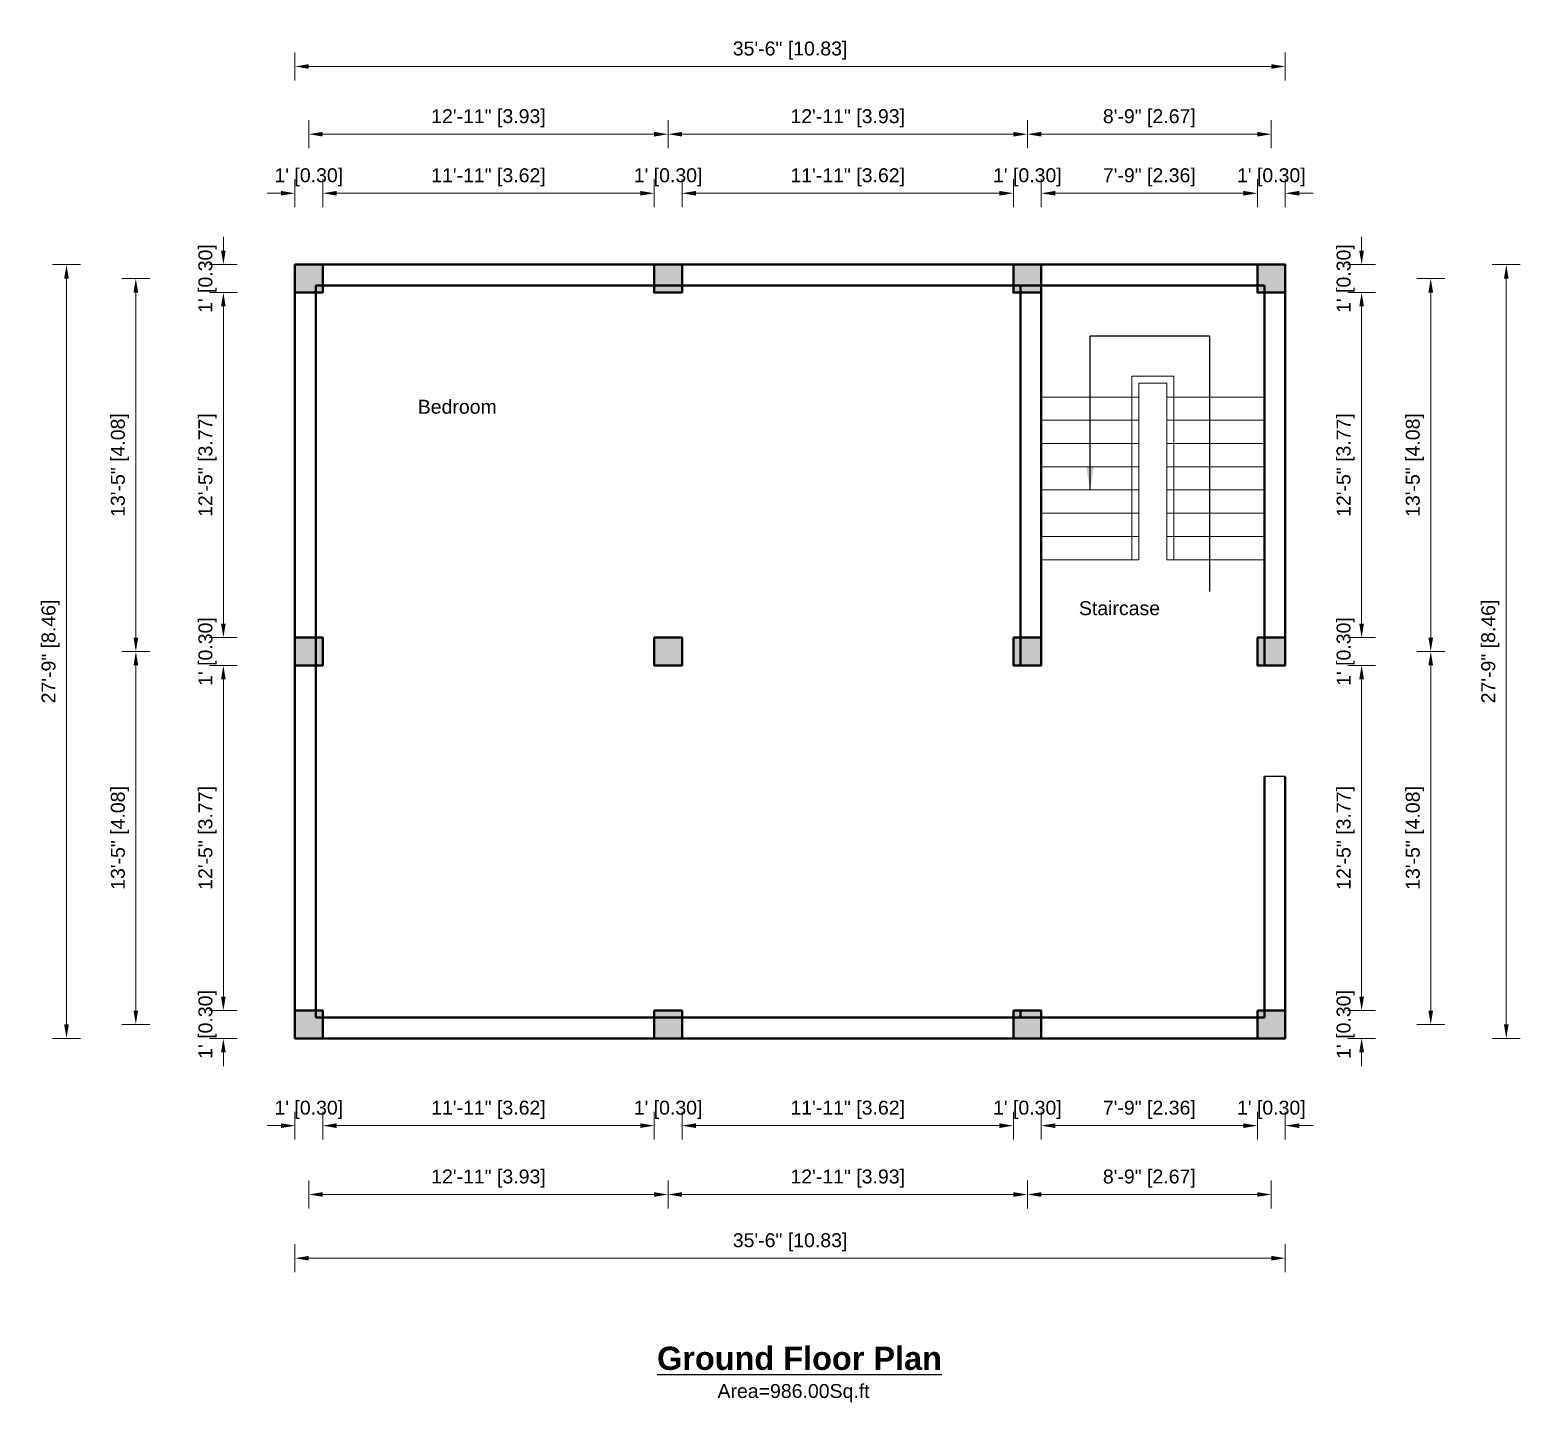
# Model space of a CAD drawing. Header units: feet. Extents: x 28652 to 66086, y -6769 to -640.
# Drawn here: x 39750 to 40391, y -1666 to -1075 of the extents above; entities that cross this region are included whole.
import ezdxf

# ---------------------------------------------------------------- set-up
doc = ezdxf.new("R2010")
doc.units = ezdxf.units.FT
doc.header["$LTSCALE"] = 50
doc.header["$MEASUREMENT"] = 0
doc.header["$PDMODE"] = 34
for name, color, linetype, lineweight in [('COLUMN', 145, 'Continuous', 40), ('DIMENSION', 142, 'Continuous', 13), ('stair', 140, 'Continuous', 18), ('wall', 6, 'Continuous', 40)]:
    doc.layers.add(name, color=color, linetype=linetype, lineweight=lineweight)
doc.layers.add('Hatch', color=30, linetype='Continuous')
doc.layers.add('Text', color=7, linetype='Continuous')
doc.styles.add('1@100', font='arial.ttf', dxfattribs={"height": 6})
doc.styles.add('1@1000', font='arial.ttf', dxfattribs={"height": 60})
doc.styles.add('dimension', font='arial.ttf')
doc.styles.get("Standard").update_dxf_attribs({"font": 'arial.ttf'})
doc.dimstyles.new('1@100', dxfattribs={"dimscale": 0.1, "dimtxt": 60, "dimasz": 60, "dimexe": 60, "dimexo": 0, "dimgap": 30, "dimtad": 1, "dimdec": 0, "dimzin": 0, "dimdsep": 46, "dimlunit": 4, "dimtxsty": 'dimension', "dimcen": 0, "dimclrd": 256, "dimclre": 256, "dimclrt": 256, "dimadec": 0, "dimazin": 0, "dimtfac": 1, "dimtdec": 0, "dimtix": 1, "dimtofl": 0, "dimtmove": 0, "dimatfit": 3, "dimfxl": 60, "dimfxlon": 1, "dimtfillclr": 256, "dimtolj": 1, "dimtzin": 0, "dimlwd": -1, "dimlwe": -1, "dimarcsym": 0})
doc.dimstyles.get("Standard").update_dxf_attribs({"dimtxt": 6, "dimasz": 0.18, "dimexe": 0.18, "dimexo": 0.0625, "dimgap": 0.09, "dimtad": 0, "dimtih": 1, "dimtoh": 1, "dimdec": 0, "dimzin": 0, "dimdsep": 46, "dimlunit": 4, "dimtxsty": 'Standard', "dimcen": 0.09, "dimadec": 0, "dimazin": 0, "dimtfac": 1, "dimtdec": 0, "dimtofl": 0, "dimtmove": 0, "dimatfit": 3, "dimfxl": 1, "dimtolj": 1, "dimtzin": 0, "dimarcsym": 0})

# ---------------------------------------------------------------- blocks, each defined once
blk = doc.blocks.new('column')
at = {"layer": 'Hatch'}
h = blk.add_hatch(color=256, dxfattribs=at)
h.dxf.hatch_style = 1
h.paths.add_polyline_path([(5267.64, 489.18), (5279.64, 489.18), (5279.64, 501.18), (5267.64, 501.18)])
at = {"layer": 'COLUMN'}
blk.add_lwpolyline([(5267.64, 501.18), (5279.64, 501.18), (5279.64, 489.18), (5267.64, 489.18)], close=True, dxfattribs=at)
blk = doc.blocks.new('*D130')
at = {"layer": 'Defpoints', "color": 0, "transparency": 16777216}
for p in [(39832.94, -1496.94), (39863.72, -1496.94), (39863.72, -1508.94)]:
    blk.add_point(p, dxfattribs=at)
at = {"layer": 'DIMENSION', "transparency": 16777216}
for p, q in [((39832.94, -1490.94), (39832.94, -1484.94)), ((39838.94, -1496.94), (39826.94, -1496.94)), ((39838.94, -1508.94), (39826.94, -1508.94)), ((39832.94, -1514.94), (39832.94, -1520.94))]:
    blk.add_line(p, q, dxfattribs=at)
for points in [[(39831.94, -1490.94), (39833.94, -1490.94), (39832.94, -1496.94)], [(39831.94, -1514.94), (39833.94, -1514.94), (39832.94, -1508.94)]]:
    blk.add_solid(points, dxfattribs=at)
at = {"layer": 'DIMENSION', "transparency": 16777216, "insert": (39826.1, -1502.94), "char_height": 6, "attachment_point": 5, "rotation": 90, "style": 'dimension'}
blk.add_mtext("\\A1;1' [0.30]", dxfattribs=at)
blk = doc.blocks.new('*D131')
at = {"layer": 'Defpoints', "color": 0, "transparency": 16777216}
for p in [(39832.94, -1348.41), (39863.72, -1348.41), (39863.72, -1496.94)]:
    blk.add_point(p, dxfattribs=at)
at = {"layer": 'DIMENSION', "transparency": 16777216}
for p, q in [((39838.94, -1348.41), (39826.94, -1348.41)), ((39832.94, -1490.94), (39832.94, -1354.41)), ((39838.94, -1496.94), (39826.94, -1496.94))]:
    blk.add_line(p, q, dxfattribs=at)
for points in [[(39831.94, -1354.41), (39833.94, -1354.41), (39832.94, -1348.41)], [(39831.94, -1490.94), (39833.94, -1490.94), (39832.94, -1496.94)]]:
    blk.add_solid(points, dxfattribs=at)
at = {"layer": 'DIMENSION', "transparency": 16777216, "insert": (39826.1, -1422.67), "char_height": 6, "attachment_point": 5, "rotation": 90, "style": 'dimension'}
blk.add_mtext('\\A1;12\'-5" [3.77]', dxfattribs=at)
blk = doc.blocks.new('*D132')
at = {"layer": 'Defpoints', "color": 0, "transparency": 16777216}
for p in [(39832.94, -1336.41), (39863.72, -1336.41), (39863.72, -1348.41)]:
    blk.add_point(p, dxfattribs=at)
at = {"layer": 'DIMENSION', "transparency": 16777216}
for p, q in [((39832.94, -1330.41), (39832.94, -1324.41)), ((39838.94, -1336.41), (39826.94, -1336.41)), ((39838.94, -1348.41), (39826.94, -1348.41)), ((39832.94, -1354.41), (39832.94, -1360.41))]:
    blk.add_line(p, q, dxfattribs=at)
for points in [[(39831.94, -1330.41), (39833.94, -1330.41), (39832.94, -1336.41)], [(39831.94, -1354.41), (39833.94, -1354.41), (39832.94, -1348.41)]]:
    blk.add_solid(points, dxfattribs=at)
at = {"layer": 'DIMENSION', "transparency": 16777216, "insert": (39826.1, -1342.41), "char_height": 6, "attachment_point": 5, "rotation": 90, "style": 'dimension'}
blk.add_mtext("\\A1;1' [0.30]", dxfattribs=at)
blk = doc.blocks.new('*D133')
at = {"layer": 'Defpoints', "color": 0, "transparency": 16777216}
for p in [(39832.94, -1187.88), (39863.72, -1187.88), (39863.72, -1336.41)]:
    blk.add_point(p, dxfattribs=at)
at = {"layer": 'DIMENSION', "transparency": 16777216}
for p, q in [((39838.94, -1187.88), (39826.94, -1187.88)), ((39832.94, -1330.41), (39832.94, -1193.88)), ((39838.94, -1336.41), (39826.94, -1336.41))]:
    blk.add_line(p, q, dxfattribs=at)
for points in [[(39831.94, -1193.88), (39833.94, -1193.88), (39832.94, -1187.88)], [(39831.94, -1330.41), (39833.94, -1330.41), (39832.94, -1336.41)]]:
    blk.add_solid(points, dxfattribs=at)
at = {"layer": 'DIMENSION', "transparency": 16777216, "insert": (39826.1, -1262.14), "char_height": 6, "attachment_point": 5, "rotation": 90, "style": 'dimension'}
blk.add_mtext('\\A1;12\'-5" [3.77]', dxfattribs=at)
blk = doc.blocks.new('*D134')
at = {"layer": 'Defpoints', "color": 0, "transparency": 16777216}
for p in [(39832.94, -1175.88), (39863.72, -1175.88), (39863.72, -1187.88)]:
    blk.add_point(p, dxfattribs=at)
at = {"layer": 'DIMENSION', "transparency": 16777216}
for p, q in [((39832.94, -1169.88), (39832.94, -1163.88)), ((39838.94, -1175.88), (39826.94, -1175.88)), ((39838.94, -1187.88), (39826.94, -1187.88)), ((39832.94, -1193.88), (39832.94, -1199.88))]:
    blk.add_line(p, q, dxfattribs=at)
for points in [[(39831.94, -1169.88), (39833.94, -1169.88), (39832.94, -1175.88)], [(39831.94, -1193.88), (39833.94, -1193.88), (39832.94, -1187.88)]]:
    blk.add_solid(points, dxfattribs=at)
at = {"layer": 'DIMENSION', "transparency": 16777216, "insert": (39826.1, -1181.88), "char_height": 6, "attachment_point": 5, "rotation": 90, "style": 'dimension'}
blk.add_mtext("\\A1;1' [0.30]", dxfattribs=at)
blk = doc.blocks.new('*D135')
at = {"layer": 'Defpoints', "color": 0, "transparency": 16777216}
for p in [(39875.72, -1145.16), (39863.72, -1175.88), (39875.72, -1175.88)]:
    blk.add_point(p, dxfattribs=at)
at = {"layer": 'DIMENSION', "transparency": 16777216}
for p, q in [((39863.72, -1151.16), (39863.72, -1139.16)), ((39875.72, -1151.16), (39875.72, -1139.16)), ((39857.72, -1145.16), (39851.72, -1145.16)), ((39881.72, -1145.16), (39887.72, -1145.16))]:
    blk.add_line(p, q, dxfattribs=at)
for points in [[(39857.72, -1144.16), (39857.72, -1146.16), (39863.72, -1145.16)], [(39881.72, -1144.16), (39881.72, -1146.16), (39875.72, -1145.16)]]:
    blk.add_solid(points, dxfattribs=at)
at = {"layer": 'DIMENSION', "transparency": 16777216, "insert": (39869.72, -1138.31), "char_height": 6, "attachment_point": 5, "style": 'dimension'}
blk.add_mtext("\\A1;1' [0.30]", dxfattribs=at)
blk = doc.blocks.new('*D136')
at = {"layer": 'Defpoints', "color": 0, "transparency": 16777216}
for p in [(40018.34, -1145.16), (39875.72, -1175.88), (40018.34, -1175.88)]:
    blk.add_point(p, dxfattribs=at)
at = {"layer": 'DIMENSION', "transparency": 16777216}
for p, q in [((39875.72, -1151.16), (39875.72, -1139.16)), ((40018.34, -1151.16), (40018.34, -1139.16)), ((39881.72, -1145.16), (40012.34, -1145.16))]:
    blk.add_line(p, q, dxfattribs=at)
for points in [[(39881.72, -1144.16), (39881.72, -1146.16), (39875.72, -1145.16)], [(40012.34, -1144.16), (40012.34, -1146.16), (40018.34, -1145.16)]]:
    blk.add_solid(points, dxfattribs=at)
at = {"layer": 'DIMENSION', "transparency": 16777216, "insert": (39947.03, -1138.31), "char_height": 6, "attachment_point": 5, "style": 'dimension'}
blk.add_mtext('\\A1;11\'-11" [3.62]', dxfattribs=at)
blk = doc.blocks.new('*D137')
at = {"layer": 'Defpoints', "color": 0, "transparency": 16777216}
for p in [(40030.34, -1145.16), (40018.34, -1175.88), (40030.34, -1181.88)]:
    blk.add_point(p, dxfattribs=at)
at = {"layer": 'DIMENSION', "transparency": 16777216}
for p, q in [((40018.34, -1151.16), (40018.34, -1139.16)), ((40030.34, -1151.16), (40030.34, -1139.16)), ((40012.34, -1145.16), (40006.34, -1145.16)), ((40036.34, -1145.16), (40042.34, -1145.16))]:
    blk.add_line(p, q, dxfattribs=at)
for points in [[(40012.34, -1144.16), (40012.34, -1146.16), (40018.34, -1145.16)], [(40036.34, -1144.16), (40036.34, -1146.16), (40030.34, -1145.16)]]:
    blk.add_solid(points, dxfattribs=at)
at = {"layer": 'DIMENSION', "transparency": 16777216, "insert": (40024.34, -1138.31), "char_height": 6, "attachment_point": 5, "style": 'dimension'}
blk.add_mtext("\\A1;1' [0.30]", dxfattribs=at)
blk = doc.blocks.new('*D138')
at = {"layer": 'Defpoints', "color": 0, "transparency": 16777216}
for p in [(40172.96, -1145.16), (40030.34, -1181.88), (40172.96, -1184.88)]:
    blk.add_point(p, dxfattribs=at)
at = {"layer": 'DIMENSION', "transparency": 16777216}
for p, q in [((40030.34, -1151.16), (40030.34, -1139.16)), ((40172.96, -1151.16), (40172.96, -1139.16)), ((40036.34, -1145.16), (40166.96, -1145.16))]:
    blk.add_line(p, q, dxfattribs=at)
for points in [[(40036.34, -1144.16), (40036.34, -1146.16), (40030.34, -1145.16)], [(40166.96, -1144.16), (40166.96, -1146.16), (40172.96, -1145.16)]]:
    blk.add_solid(points, dxfattribs=at)
at = {"layer": 'DIMENSION', "transparency": 16777216, "insert": (40101.65, -1138.31), "char_height": 6, "attachment_point": 5, "style": 'dimension'}
blk.add_mtext('\\A1;11\'-11" [3.62]', dxfattribs=at)
blk = doc.blocks.new('*D139')
at = {"layer": 'Defpoints', "color": 0, "transparency": 16777216}
for p in [(40184.96, -1145.16), (40172.96, -1184.88), (40184.96, -1184.88)]:
    blk.add_point(p, dxfattribs=at)
at = {"layer": 'DIMENSION', "transparency": 16777216}
for p, q in [((40172.96, -1151.16), (40172.96, -1139.16)), ((40184.96, -1151.16), (40184.96, -1139.16)), ((40166.96, -1145.16), (40160.96, -1145.16)), ((40190.96, -1145.16), (40196.96, -1145.16))]:
    blk.add_line(p, q, dxfattribs=at)
for points in [[(40166.96, -1144.16), (40166.96, -1146.16), (40172.96, -1145.16)], [(40190.96, -1144.16), (40190.96, -1146.16), (40184.96, -1145.16)]]:
    blk.add_solid(points, dxfattribs=at)
at = {"layer": 'DIMENSION', "transparency": 16777216, "insert": (40178.96, -1138.31), "char_height": 6, "attachment_point": 5, "style": 'dimension'}
blk.add_mtext("\\A1;1' [0.30]", dxfattribs=at)
blk = doc.blocks.new('*D140')
at = {"layer": 'Defpoints', "color": 0, "transparency": 16777216}
for p in [(40277.96, -1145.16), (40184.96, -1184.88), (40277.96, -1184.88)]:
    blk.add_point(p, dxfattribs=at)
at = {"layer": 'DIMENSION', "transparency": 16777216}
for p, q in [((40184.96, -1151.16), (40184.96, -1139.16)), ((40277.96, -1151.16), (40277.96, -1139.16)), ((40190.96, -1145.16), (40271.96, -1145.16))]:
    blk.add_line(p, q, dxfattribs=at)
for points in [[(40190.96, -1144.16), (40190.96, -1146.16), (40184.96, -1145.16)], [(40271.96, -1144.16), (40271.96, -1146.16), (40277.96, -1145.16)]]:
    blk.add_solid(points, dxfattribs=at)
at = {"layer": 'DIMENSION', "transparency": 16777216, "insert": (40231.46, -1138.31), "char_height": 6, "attachment_point": 5, "style": 'dimension'}
blk.add_mtext('\\A1;7\'-9" [2.36]', dxfattribs=at)
blk = doc.blocks.new('*D141')
at = {"layer": 'Defpoints', "color": 0, "transparency": 16777216}
for p in [(40289.96, -1145.16), (40277.96, -1184.88), (40289.96, -1184.88)]:
    blk.add_point(p, dxfattribs=at)
at = {"layer": 'DIMENSION', "transparency": 16777216}
for p, q in [((40277.96, -1151.16), (40277.96, -1139.16)), ((40289.96, -1151.16), (40289.96, -1139.16)), ((40271.96, -1145.16), (40265.96, -1145.16)), ((40295.96, -1145.16), (40301.96, -1145.16))]:
    blk.add_line(p, q, dxfattribs=at)
for points in [[(40271.96, -1144.16), (40271.96, -1146.16), (40277.96, -1145.16)], [(40295.96, -1144.16), (40295.96, -1146.16), (40289.96, -1145.16)]]:
    blk.add_solid(points, dxfattribs=at)
at = {"layer": 'DIMENSION', "transparency": 16777216, "insert": (40283.96, -1138.31), "char_height": 6, "attachment_point": 5, "style": 'dimension'}
blk.add_mtext("\\A1;1' [0.30]", dxfattribs=at)
blk = doc.blocks.new('*D142')
at = {"layer": 'Defpoints', "color": 0, "transparency": 16777216}
for p in [(40024.34, -1119.74), (39869.72, -1175.88), (40024.34, -1175.88)]:
    blk.add_point(p, dxfattribs=at)
at = {"layer": 'DIMENSION', "transparency": 16777216}
for p, q in [((39869.72, -1125.74), (39869.72, -1113.74)), ((40024.34, -1125.74), (40024.34, -1113.74)), ((39875.72, -1119.74), (40018.34, -1119.74))]:
    blk.add_line(p, q, dxfattribs=at)
for points in [[(39875.72, -1118.74), (39875.72, -1120.74), (39869.72, -1119.74)], [(40018.34, -1118.74), (40018.34, -1120.74), (40024.34, -1119.74)]]:
    blk.add_solid(points, dxfattribs=at)
at = {"layer": 'DIMENSION', "transparency": 16777216, "insert": (39947.03, -1112.89), "char_height": 6, "attachment_point": 5, "style": 'dimension'}
blk.add_mtext('\\A1;12\'-11" [3.93]', dxfattribs=at)
blk = doc.blocks.new('*D143')
at = {"layer": 'Defpoints', "color": 0, "transparency": 16777216}
for p in [(40178.96, -1119.74), (40024.34, -1175.88), (40178.96, -1175.88)]:
    blk.add_point(p, dxfattribs=at)
at = {"layer": 'DIMENSION', "transparency": 16777216}
for p, q in [((40024.34, -1125.74), (40024.34, -1113.74)), ((40178.96, -1125.74), (40178.96, -1113.74)), ((40030.34, -1119.74), (40172.96, -1119.74))]:
    blk.add_line(p, q, dxfattribs=at)
for points in [[(40030.34, -1118.74), (40030.34, -1120.74), (40024.34, -1119.74)], [(40172.96, -1118.74), (40172.96, -1120.74), (40178.96, -1119.74)]]:
    blk.add_solid(points, dxfattribs=at)
at = {"layer": 'DIMENSION', "transparency": 16777216, "insert": (40101.65, -1112.89), "char_height": 6, "attachment_point": 5, "style": 'dimension'}
blk.add_mtext('\\A1;12\'-11" [3.93]', dxfattribs=at)
blk = doc.blocks.new('*D144')
at = {"layer": 'Defpoints', "color": 0, "transparency": 16777216}
for p in [(40283.96, -1119.74), (40178.96, -1175.88), (40283.96, -1175.88)]:
    blk.add_point(p, dxfattribs=at)
at = {"layer": 'DIMENSION', "transparency": 16777216}
for p, q in [((40178.96, -1125.74), (40178.96, -1113.74)), ((40283.96, -1125.74), (40283.96, -1113.74)), ((40184.96, -1119.74), (40277.96, -1119.74))]:
    blk.add_line(p, q, dxfattribs=at)
for points in [[(40184.96, -1118.74), (40184.96, -1120.74), (40178.96, -1119.74)], [(40277.96, -1118.74), (40277.96, -1120.74), (40283.96, -1119.74)]]:
    blk.add_solid(points, dxfattribs=at)
at = {"layer": 'DIMENSION', "transparency": 16777216, "insert": (40231.46, -1112.89), "char_height": 6, "attachment_point": 5, "style": 'dimension'}
blk.add_mtext('\\A1;8\'-9" [2.67]', dxfattribs=at)
blk = doc.blocks.new('*D145')
at = {"layer": 'Defpoints', "color": 0, "transparency": 16777216}
for p in [(40289.96, -1090.59), (39863.72, -1175.88), (40289.96, -1175.88)]:
    blk.add_point(p, dxfattribs=at)
at = {"layer": 'DIMENSION', "transparency": 16777216}
for p, q in [((39863.72, -1096.59), (39863.72, -1084.59)), ((40289.96, -1096.59), (40289.96, -1084.59)), ((39869.72, -1090.59), (40283.96, -1090.59))]:
    blk.add_line(p, q, dxfattribs=at)
for points in [[(39869.72, -1089.59), (39869.72, -1091.59), (39863.72, -1090.59)], [(40283.96, -1089.59), (40283.96, -1091.59), (40289.96, -1090.59)]]:
    blk.add_solid(points, dxfattribs=at)
at = {"layer": 'DIMENSION', "transparency": 16777216, "insert": (40076.84, -1083.75), "char_height": 6, "attachment_point": 5, "style": 'dimension'}
blk.add_mtext('\\A1;35\'-6" [10.83]', dxfattribs=at)
blk = doc.blocks.new('*D146')
at = {"layer": 'Defpoints', "color": 0, "transparency": 16777216}
for p in [(39795.27, -1342.41), (39863.72, -1342.41), (39863.72, -1502.94)]:
    blk.add_point(p, dxfattribs=at)
at = {"layer": 'DIMENSION', "transparency": 16777216}
for p, q in [((39801.27, -1342.41), (39789.27, -1342.41)), ((39795.27, -1496.94), (39795.27, -1348.41)), ((39801.27, -1502.94), (39789.27, -1502.94))]:
    blk.add_line(p, q, dxfattribs=at)
for points in [[(39794.27, -1348.41), (39796.27, -1348.41), (39795.27, -1342.41)], [(39794.27, -1496.94), (39796.27, -1496.94), (39795.27, -1502.94)]]:
    blk.add_solid(points, dxfattribs=at)
at = {"layer": 'DIMENSION', "transparency": 16777216, "insert": (39788.43, -1422.67), "char_height": 6, "attachment_point": 5, "rotation": 90, "style": 'dimension'}
blk.add_mtext('\\A1;13\'-5" [4.08]', dxfattribs=at)
blk = doc.blocks.new('*D147')
at = {"layer": 'Defpoints', "color": 0, "transparency": 16777216}
for p in [(39795.27, -1181.88), (39863.72, -1181.88), (39863.72, -1342.41)]:
    blk.add_point(p, dxfattribs=at)
at = {"layer": 'DIMENSION', "transparency": 16777216}
for p, q in [((39801.27, -1181.88), (39789.27, -1181.88)), ((39795.27, -1336.41), (39795.27, -1187.88)), ((39801.27, -1342.41), (39789.27, -1342.41))]:
    blk.add_line(p, q, dxfattribs=at)
for points in [[(39794.27, -1187.88), (39796.27, -1187.88), (39795.27, -1181.88)], [(39794.27, -1336.41), (39796.27, -1336.41), (39795.27, -1342.41)]]:
    blk.add_solid(points, dxfattribs=at)
at = {"layer": 'DIMENSION', "transparency": 16777216, "insert": (39788.43, -1262.14), "char_height": 6, "attachment_point": 5, "rotation": 90, "style": 'dimension'}
blk.add_mtext('\\A1;13\'-5" [4.08]', dxfattribs=at)
blk = doc.blocks.new('*D148')
at = {"layer": 'Defpoints', "color": 0, "transparency": 16777216}
for p in [(39869.72, -1175.88), (39765.43, -1508.94), (39869.72, -1508.94)]:
    blk.add_point(p, dxfattribs=at)
at = {"layer": 'DIMENSION', "transparency": 16777216}
for p, q in [((39771.43, -1175.88), (39759.43, -1175.88)), ((39765.43, -1181.88), (39765.43, -1502.94)), ((39771.43, -1508.94), (39759.43, -1508.94))]:
    blk.add_line(p, q, dxfattribs=at)
for points in [[(39764.43, -1181.88), (39766.43, -1181.88), (39765.43, -1175.88)], [(39764.43, -1502.94), (39766.43, -1502.94), (39765.43, -1508.94)]]:
    blk.add_solid(points, dxfattribs=at)
at = {"layer": 'DIMENSION', "transparency": 16777216, "insert": (39758.58, -1342.41), "char_height": 6, "attachment_point": 5, "rotation": 90, "style": 'dimension'}
blk.add_mtext('\\A1;27\'-9" [8.46]', dxfattribs=at)
blk = doc.blocks.new('*D149')
at = {"layer": 'Defpoints', "color": 0, "transparency": 16777216}
for p in [(40289.96, -1175.88), (40289.96, -1187.88), (40322.82, -1187.88)]:
    blk.add_point(p, dxfattribs=at)
at = {"layer": 'DIMENSION', "transparency": 16777216}
for p, q in [((40322.82, -1169.88), (40322.82, -1163.88)), ((40316.82, -1175.88), (40328.82, -1175.88)), ((40316.82, -1187.88), (40328.82, -1187.88)), ((40322.82, -1193.88), (40322.82, -1199.88))]:
    blk.add_line(p, q, dxfattribs=at)
for points in [[(40321.82, -1169.88), (40323.82, -1169.88), (40322.82, -1175.88)], [(40321.82, -1193.88), (40323.82, -1193.88), (40322.82, -1187.88)]]:
    blk.add_solid(points, dxfattribs=at)
at = {"layer": 'DIMENSION', "transparency": 16777216, "insert": (40315.97, -1181.88), "char_height": 6, "attachment_point": 5, "rotation": 90, "style": 'dimension'}
blk.add_mtext("\\A1;1' [0.30]", dxfattribs=at)
blk = doc.blocks.new('*D150')
at = {"layer": 'Defpoints', "color": 0, "transparency": 16777216}
for p in [(40289.96, -1187.88), (40289.96, -1336.41), (40322.82, -1336.41)]:
    blk.add_point(p, dxfattribs=at)
at = {"layer": 'DIMENSION', "transparency": 16777216}
for p, q in [((40316.82, -1187.88), (40328.82, -1187.88)), ((40322.82, -1193.88), (40322.82, -1330.41)), ((40316.82, -1336.41), (40328.82, -1336.41))]:
    blk.add_line(p, q, dxfattribs=at)
for points in [[(40321.82, -1193.88), (40323.82, -1193.88), (40322.82, -1187.88)], [(40321.82, -1330.41), (40323.82, -1330.41), (40322.82, -1336.41)]]:
    blk.add_solid(points, dxfattribs=at)
at = {"layer": 'DIMENSION', "transparency": 16777216, "insert": (40315.97, -1262.14), "char_height": 6, "attachment_point": 5, "rotation": 90, "style": 'dimension'}
blk.add_mtext('\\A1;12\'-5" [3.77]', dxfattribs=at)
blk = doc.blocks.new('*D151')
at = {"layer": 'Defpoints', "color": 0, "transparency": 16777216}
for p in [(40289.96, -1336.41), (40289.96, -1348.41), (40322.82, -1348.41)]:
    blk.add_point(p, dxfattribs=at)
at = {"layer": 'DIMENSION', "transparency": 16777216}
for p, q in [((40322.82, -1330.41), (40322.82, -1324.41)), ((40316.82, -1336.41), (40328.82, -1336.41)), ((40316.82, -1348.41), (40328.82, -1348.41)), ((40322.82, -1354.41), (40322.82, -1360.41))]:
    blk.add_line(p, q, dxfattribs=at)
for points in [[(40321.82, -1330.41), (40323.82, -1330.41), (40322.82, -1336.41)], [(40321.82, -1354.41), (40323.82, -1354.41), (40322.82, -1348.41)]]:
    blk.add_solid(points, dxfattribs=at)
at = {"layer": 'DIMENSION', "transparency": 16777216, "insert": (40315.97, -1342.41), "char_height": 6, "attachment_point": 5, "rotation": 90, "style": 'dimension'}
blk.add_mtext("\\A1;1' [0.30]", dxfattribs=at)
blk = doc.blocks.new('*D152')
at = {"layer": 'Defpoints', "color": 0, "transparency": 16777216}
for p in [(40289.96, -1348.41), (40289.96, -1496.94), (40322.82, -1496.94)]:
    blk.add_point(p, dxfattribs=at)
at = {"layer": 'DIMENSION', "transparency": 16777216}
for p, q in [((40316.82, -1348.41), (40328.82, -1348.41)), ((40322.82, -1354.41), (40322.82, -1490.94)), ((40316.82, -1496.94), (40328.82, -1496.94))]:
    blk.add_line(p, q, dxfattribs=at)
for points in [[(40321.82, -1354.41), (40323.82, -1354.41), (40322.82, -1348.41)], [(40321.82, -1490.94), (40323.82, -1490.94), (40322.82, -1496.94)]]:
    blk.add_solid(points, dxfattribs=at)
at = {"layer": 'DIMENSION', "transparency": 16777216, "insert": (40315.97, -1422.67), "char_height": 6, "attachment_point": 5, "rotation": 90, "style": 'dimension'}
blk.add_mtext('\\A1;12\'-5" [3.77]', dxfattribs=at)
blk = doc.blocks.new('*D153')
at = {"layer": 'Defpoints', "color": 0, "transparency": 16777216}
for p in [(40289.96, -1496.94), (40289.96, -1508.94), (40322.82, -1508.94)]:
    blk.add_point(p, dxfattribs=at)
at = {"layer": 'DIMENSION', "transparency": 16777216}
for p, q in [((40322.82, -1490.94), (40322.82, -1484.94)), ((40316.82, -1496.94), (40328.82, -1496.94)), ((40316.82, -1508.94), (40328.82, -1508.94)), ((40322.82, -1514.94), (40322.82, -1520.94))]:
    blk.add_line(p, q, dxfattribs=at)
for points in [[(40321.82, -1490.94), (40323.82, -1490.94), (40322.82, -1496.94)], [(40321.82, -1514.94), (40323.82, -1514.94), (40322.82, -1508.94)]]:
    blk.add_solid(points, dxfattribs=at)
at = {"layer": 'DIMENSION', "transparency": 16777216, "insert": (40315.97, -1502.94), "char_height": 6, "attachment_point": 5, "rotation": 90, "style": 'dimension'}
blk.add_mtext("\\A1;1' [0.30]", dxfattribs=at)
blk = doc.blocks.new('*D154')
at = {"layer": 'Defpoints', "color": 0, "transparency": 16777216}
for p in [(40289.96, -1342.41), (40352.58, -1342.41), (40289.96, -1502.94)]:
    blk.add_point(p, dxfattribs=at)
at = {"layer": 'DIMENSION', "transparency": 16777216}
for p, q in [((40346.58, -1342.41), (40358.58, -1342.41)), ((40352.58, -1496.94), (40352.58, -1348.41)), ((40346.58, -1502.94), (40358.58, -1502.94))]:
    blk.add_line(p, q, dxfattribs=at)
for points in [[(40351.58, -1348.41), (40353.58, -1348.41), (40352.58, -1342.41)], [(40351.58, -1496.94), (40353.58, -1496.94), (40352.58, -1502.94)]]:
    blk.add_solid(points, dxfattribs=at)
at = {"layer": 'DIMENSION', "transparency": 16777216, "insert": (40345.73, -1422.67), "char_height": 6, "attachment_point": 5, "rotation": 90, "style": 'dimension'}
blk.add_mtext('\\A1;13\'-5" [4.08]', dxfattribs=at)
blk = doc.blocks.new('*D155')
at = {"layer": 'Defpoints', "color": 0, "transparency": 16777216}
for p in [(40289.96, -1181.88), (40352.58, -1181.88), (40289.96, -1342.41)]:
    blk.add_point(p, dxfattribs=at)
at = {"layer": 'DIMENSION', "transparency": 16777216}
for p, q in [((40346.58, -1181.88), (40358.58, -1181.88)), ((40352.58, -1336.41), (40352.58, -1187.88)), ((40346.58, -1342.41), (40358.58, -1342.41))]:
    blk.add_line(p, q, dxfattribs=at)
for points in [[(40351.58, -1187.88), (40353.58, -1187.88), (40352.58, -1181.88)], [(40351.58, -1336.41), (40353.58, -1336.41), (40352.58, -1342.41)]]:
    blk.add_solid(points, dxfattribs=at)
at = {"layer": 'DIMENSION', "transparency": 16777216, "insert": (40345.73, -1262.14), "char_height": 6, "attachment_point": 5, "rotation": 90, "style": 'dimension'}
blk.add_mtext('\\A1;13\'-5" [4.08]', dxfattribs=at)
blk = doc.blocks.new('*D50')
at = {"layer": 'Defpoints', "color": 0, "transparency": 16777216}
for p in [(40289.96, -1175.88), (40289.96, -1508.94), (40385.07, -1508.94)]:
    blk.add_point(p, dxfattribs=at)
at = {"layer": 'DIMENSION', "transparency": 16777216}
for p, q in [((40379.07, -1175.88), (40391.07, -1175.88)), ((40385.07, -1181.88), (40385.07, -1502.94)), ((40379.07, -1508.94), (40391.07, -1508.94))]:
    blk.add_line(p, q, dxfattribs=at)
for points in [[(40384.07, -1181.88), (40386.07, -1181.88), (40385.07, -1175.88)], [(40384.07, -1502.94), (40386.07, -1502.94), (40385.07, -1508.94)]]:
    blk.add_solid(points, dxfattribs=at)
at = {"layer": 'DIMENSION', "transparency": 16777216, "insert": (40378.22, -1342.41), "char_height": 6, "attachment_point": 5, "rotation": 90, "style": 'dimension'}
blk.add_mtext('\\A1;27\'-9" [8.46]', dxfattribs=at)
blk = doc.blocks.new('*D156')
at = {"layer": 'Defpoints', "color": 0, "transparency": 16777216}
for p in [(40277.96, -1508.94), (40289.96, -1508.94), (40277.96, -1546.51)]:
    blk.add_point(p, dxfattribs=at)
at = {"layer": 'DIMENSION', "transparency": 16777216}
for p, q in [((40277.96, -1540.51), (40277.96, -1552.51)), ((40289.96, -1540.51), (40289.96, -1552.51)), ((40271.96, -1546.51), (40265.96, -1546.51)), ((40295.96, -1546.51), (40301.96, -1546.51))]:
    blk.add_line(p, q, dxfattribs=at)
for points in [[(40271.96, -1545.51), (40271.96, -1547.51), (40277.96, -1546.51)], [(40295.96, -1545.51), (40295.96, -1547.51), (40289.96, -1546.51)]]:
    blk.add_solid(points, dxfattribs=at)
at = {"layer": 'DIMENSION', "transparency": 16777216, "insert": (40283.96, -1539.67), "char_height": 6, "attachment_point": 5, "style": 'dimension'}
blk.add_mtext("\\A1;1' [0.30]", dxfattribs=at)
blk = doc.blocks.new('*D157')
at = {"layer": 'Defpoints', "color": 0, "transparency": 16777216}
for p in [(40184.96, -1508.94), (40277.96, -1508.94), (40184.96, -1546.51)]:
    blk.add_point(p, dxfattribs=at)
at = {"layer": 'DIMENSION', "transparency": 16777216}
for p, q in [((40184.96, -1540.51), (40184.96, -1552.51)), ((40277.96, -1540.51), (40277.96, -1552.51)), ((40271.96, -1546.51), (40190.96, -1546.51))]:
    blk.add_line(p, q, dxfattribs=at)
for points in [[(40190.96, -1545.51), (40190.96, -1547.51), (40184.96, -1546.51)], [(40271.96, -1545.51), (40271.96, -1547.51), (40277.96, -1546.51)]]:
    blk.add_solid(points, dxfattribs=at)
at = {"layer": 'DIMENSION', "transparency": 16777216, "insert": (40231.46, -1539.67), "char_height": 6, "attachment_point": 5, "style": 'dimension'}
blk.add_mtext('\\A1;7\'-9" [2.36]', dxfattribs=at)
blk = doc.blocks.new('*D158')
at = {"layer": 'Defpoints', "color": 0, "transparency": 16777216}
for p in [(40172.96, -1508.94), (40184.96, -1508.94), (40172.96, -1546.51)]:
    blk.add_point(p, dxfattribs=at)
at = {"layer": 'DIMENSION', "transparency": 16777216}
for p, q in [((40172.96, -1540.51), (40172.96, -1552.51)), ((40184.96, -1540.51), (40184.96, -1552.51)), ((40166.96, -1546.51), (40160.96, -1546.51)), ((40190.96, -1546.51), (40196.96, -1546.51))]:
    blk.add_line(p, q, dxfattribs=at)
for points in [[(40166.96, -1545.51), (40166.96, -1547.51), (40172.96, -1546.51)], [(40190.96, -1545.51), (40190.96, -1547.51), (40184.96, -1546.51)]]:
    blk.add_solid(points, dxfattribs=at)
at = {"layer": 'DIMENSION', "transparency": 16777216, "insert": (40178.96, -1539.67), "char_height": 6, "attachment_point": 5, "style": 'dimension'}
blk.add_mtext("\\A1;1' [0.30]", dxfattribs=at)
blk = doc.blocks.new('*D159')
at = {"layer": 'Defpoints', "color": 0, "transparency": 16777216}
for p in [(40030.34, -1508.94), (40172.96, -1508.94), (40030.34, -1546.51)]:
    blk.add_point(p, dxfattribs=at)
at = {"layer": 'DIMENSION', "transparency": 16777216}
for p, q in [((40030.34, -1540.51), (40030.34, -1552.51)), ((40172.96, -1540.51), (40172.96, -1552.51)), ((40166.96, -1546.51), (40036.34, -1546.51))]:
    blk.add_line(p, q, dxfattribs=at)
for points in [[(40036.34, -1545.51), (40036.34, -1547.51), (40030.34, -1546.51)], [(40166.96, -1545.51), (40166.96, -1547.51), (40172.96, -1546.51)]]:
    blk.add_solid(points, dxfattribs=at)
at = {"layer": 'DIMENSION', "transparency": 16777216, "insert": (40101.65, -1539.67), "char_height": 6, "attachment_point": 5, "style": 'dimension'}
blk.add_mtext('\\A1;11\'-11" [3.62]', dxfattribs=at)
blk = doc.blocks.new('*D160')
at = {"layer": 'Defpoints', "color": 0, "transparency": 16777216}
for p in [(40018.34, -1508.94), (40030.34, -1508.94), (40018.34, -1546.51)]:
    blk.add_point(p, dxfattribs=at)
at = {"layer": 'DIMENSION', "transparency": 16777216}
for p, q in [((40018.34, -1540.51), (40018.34, -1552.51)), ((40030.34, -1540.51), (40030.34, -1552.51)), ((40012.34, -1546.51), (40006.34, -1546.51)), ((40036.34, -1546.51), (40042.34, -1546.51))]:
    blk.add_line(p, q, dxfattribs=at)
for points in [[(40012.34, -1545.51), (40012.34, -1547.51), (40018.34, -1546.51)], [(40036.34, -1545.51), (40036.34, -1547.51), (40030.34, -1546.51)]]:
    blk.add_solid(points, dxfattribs=at)
at = {"layer": 'DIMENSION', "transparency": 16777216, "insert": (40024.34, -1539.67), "char_height": 6, "attachment_point": 5, "style": 'dimension'}
blk.add_mtext("\\A1;1' [0.30]", dxfattribs=at)
blk = doc.blocks.new('*D161')
at = {"layer": 'Defpoints', "color": 0, "transparency": 16777216}
for p in [(39875.72, -1508.94), (40018.34, -1508.94), (39875.72, -1546.51)]:
    blk.add_point(p, dxfattribs=at)
at = {"layer": 'DIMENSION', "transparency": 16777216}
for p, q in [((39875.72, -1540.51), (39875.72, -1552.51)), ((40018.34, -1540.51), (40018.34, -1552.51)), ((40012.34, -1546.51), (39881.72, -1546.51))]:
    blk.add_line(p, q, dxfattribs=at)
for points in [[(39881.72, -1545.51), (39881.72, -1547.51), (39875.72, -1546.51)], [(40012.34, -1545.51), (40012.34, -1547.51), (40018.34, -1546.51)]]:
    blk.add_solid(points, dxfattribs=at)
at = {"layer": 'DIMENSION', "transparency": 16777216, "insert": (39947.03, -1539.67), "char_height": 6, "attachment_point": 5, "style": 'dimension'}
blk.add_mtext('\\A1;11\'-11" [3.62]', dxfattribs=at)
blk = doc.blocks.new('*D162')
at = {"layer": 'Defpoints', "color": 0, "transparency": 16777216}
for p in [(39863.72, -1508.94), (39875.72, -1508.94), (39863.72, -1546.51)]:
    blk.add_point(p, dxfattribs=at)
at = {"layer": 'DIMENSION', "transparency": 16777216}
for p, q in [((39863.72, -1540.51), (39863.72, -1552.51)), ((39875.72, -1540.51), (39875.72, -1552.51)), ((39857.72, -1546.51), (39851.72, -1546.51)), ((39881.72, -1546.51), (39887.72, -1546.51))]:
    blk.add_line(p, q, dxfattribs=at)
for points in [[(39857.72, -1545.51), (39857.72, -1547.51), (39863.72, -1546.51)], [(39881.72, -1545.51), (39881.72, -1547.51), (39875.72, -1546.51)]]:
    blk.add_solid(points, dxfattribs=at)
at = {"layer": 'DIMENSION', "transparency": 16777216, "insert": (39869.72, -1539.67), "char_height": 6, "attachment_point": 5, "style": 'dimension'}
blk.add_mtext("\\A1;1' [0.30]", dxfattribs=at)
blk = doc.blocks.new('*D163')
at = {"layer": 'Defpoints', "color": 0, "transparency": 16777216}
for p in [(39869.72, -1508.94), (40024.34, -1508.94), (40024.34, -1576.14)]:
    blk.add_point(p, dxfattribs=at)
at = {"layer": 'DIMENSION', "transparency": 16777216}
for p, q in [((39869.72, -1570.14), (39869.72, -1582.14)), ((40024.34, -1570.14), (40024.34, -1582.14)), ((39875.72, -1576.14), (40018.34, -1576.14))]:
    blk.add_line(p, q, dxfattribs=at)
for points in [[(39875.72, -1575.14), (39875.72, -1577.14), (39869.72, -1576.14)], [(40018.34, -1575.14), (40018.34, -1577.14), (40024.34, -1576.14)]]:
    blk.add_solid(points, dxfattribs=at)
at = {"layer": 'DIMENSION', "transparency": 16777216, "insert": (39947.03, -1569.29), "char_height": 6, "attachment_point": 5, "style": 'dimension'}
blk.add_mtext('\\A1;12\'-11" [3.93]', dxfattribs=at)
blk = doc.blocks.new('*D164')
at = {"layer": 'Defpoints', "color": 0, "transparency": 16777216}
for p in [(40024.34, -1508.94), (40178.96, -1508.94), (40178.96, -1576.14)]:
    blk.add_point(p, dxfattribs=at)
at = {"layer": 'DIMENSION', "transparency": 16777216}
for p, q in [((40024.34, -1570.14), (40024.34, -1582.14)), ((40178.96, -1570.14), (40178.96, -1582.14)), ((40030.34, -1576.14), (40172.96, -1576.14))]:
    blk.add_line(p, q, dxfattribs=at)
for points in [[(40030.34, -1575.14), (40030.34, -1577.14), (40024.34, -1576.14)], [(40172.96, -1575.14), (40172.96, -1577.14), (40178.96, -1576.14)]]:
    blk.add_solid(points, dxfattribs=at)
at = {"layer": 'DIMENSION', "transparency": 16777216, "insert": (40101.65, -1569.29), "char_height": 6, "attachment_point": 5, "style": 'dimension'}
blk.add_mtext('\\A1;12\'-11" [3.93]', dxfattribs=at)
blk = doc.blocks.new('*D165')
at = {"layer": 'Defpoints', "color": 0, "transparency": 16777216}
for p in [(40178.96, -1508.94), (40283.96, -1508.94), (40283.96, -1576.14)]:
    blk.add_point(p, dxfattribs=at)
at = {"layer": 'DIMENSION', "transparency": 16777216}
for p, q in [((40178.96, -1570.14), (40178.96, -1582.14)), ((40283.96, -1570.14), (40283.96, -1582.14)), ((40184.96, -1576.14), (40277.96, -1576.14))]:
    blk.add_line(p, q, dxfattribs=at)
for points in [[(40184.96, -1575.14), (40184.96, -1577.14), (40178.96, -1576.14)], [(40277.96, -1575.14), (40277.96, -1577.14), (40283.96, -1576.14)]]:
    blk.add_solid(points, dxfattribs=at)
at = {"layer": 'DIMENSION', "transparency": 16777216, "insert": (40231.46, -1569.29), "char_height": 6, "attachment_point": 5, "style": 'dimension'}
blk.add_mtext('\\A1;8\'-9" [2.67]', dxfattribs=at)
blk = doc.blocks.new('*D51')
at = {"layer": 'Defpoints', "color": 0, "transparency": 16777216}
for p in [(39863.72, -1508.94), (40289.96, -1508.94), (40289.96, -1603.57)]:
    blk.add_point(p, dxfattribs=at)
at = {"layer": 'DIMENSION', "transparency": 16777216}
for p, q in [((39863.72, -1597.57), (39863.72, -1609.57)), ((39869.72, -1603.57), (40283.96, -1603.57)), ((40289.96, -1597.57), (40289.96, -1609.57))]:
    blk.add_line(p, q, dxfattribs=at)
for points in [[(39869.72, -1602.57), (39869.72, -1604.57), (39863.72, -1603.57)], [(40283.96, -1602.57), (40283.96, -1604.57), (40289.96, -1603.57)]]:
    blk.add_solid(points, dxfattribs=at)
at = {"layer": 'DIMENSION', "transparency": 16777216, "insert": (40076.84, -1596.72), "char_height": 6, "attachment_point": 5, "style": 'dimension'}
blk.add_mtext('\\A1;35\'-6" [10.83]', dxfattribs=at)

msp = doc.modelspace()

# ---------------------------------------------------------------- linework, layer by layer
for p, q in [((40257.29, -1206.6), (40257.29, -1316.58)), ((40289.96, -1348.41), (40280.96, -1348.41)), ((40289.96, -1396.16), (40280.96, -1396.16))]:
    msp.add_line(p, q)
at = {"layer": 'stair'}
for p, q in [((40223.96, -1223.88), (40241.96, -1223.88)), ((40223.96, -1223.88), (40223.96, -1302.88)), ((40241.96, -1223.88), (40241.96, -1302.88)), ((40226.96, -1226.88), (40238.96, -1226.88)), ((40226.96, -1226.88), (40226.96, -1302.88)), ((40238.96, -1226.88), (40238.96, -1302.88)), ((40184.96, -1232.88), (40226.96, -1232.88)), ((40238.96, -1232.88), (40280.96, -1232.88)), ((40184.96, -1242.88), (40226.96, -1242.88)), ((40238.96, -1242.88), (40280.96, -1242.88)), ((40184.96, -1252.88), (40226.96, -1252.88)), ((40238.96, -1252.88), (40280.96, -1252.88)), ((40184.96, -1262.88), (40226.96, -1262.88)), ((40238.96, -1262.88), (40280.96, -1262.88)), ((40184.96, -1272.88), (40226.96, -1272.88)), ((40238.96, -1272.88), (40280.96, -1272.88)), ((40184.96, -1282.88), (40226.96, -1282.88)), ((40238.96, -1282.88), (40280.96, -1282.88)), ((40184.96, -1292.88), (40226.96, -1292.88)), ((40238.96, -1292.88), (40280.96, -1292.88)), ((40184.96, -1302.88), (40226.96, -1302.88)), ((40238.96, -1302.88), (40280.96, -1302.88))]:
    msp.add_line(p, q, dxfattribs=at)
at = {"layer": 'wall'}
for p, q in [((39863.72, -1175.88), (40289.96, -1175.88)), ((39863.72, -1508.94), (39863.72, -1175.88)), ((40289.96, -1175.88), (40289.96, -1348.41)), ((39872.72, -1184.88), (40280.96, -1184.88)), ((39872.72, -1499.94), (39872.72, -1184.88)), ((40175.96, -1184.88), (40175.96, -1348.41)), ((40184.96, -1184.88), (40184.96, -1348.41)), ((40280.96, -1184.88), (40280.96, -1348.41)), ((40280.96, -1396.16), (40280.96, -1499.94)), ((40289.96, -1396.16), (40289.96, -1508.94)), ((40280.96, -1499.94), (39872.72, -1499.94)), ((40175.96, -1496.94), (40175.96, -1499.94)), ((40184.96, -1496.94), (40184.96, -1499.94)), ((40289.96, -1508.94), (39863.72, -1508.94))]:
    msp.add_line(p, q, dxfattribs=at)

# ---------------------------------------------------------------- block references
for p in [(34596.08, -1677.06), (34750.7, -1677.06), (34905.31, -1677.06), (35010.31, -1677.06), (34596.08, -1837.59), (34750.7, -1837.59), (34905.31, -1837.59), (35010.31, -1837.59), (34596.08, -1998.12), (34750.7, -1998.12), (34905.31, -1998.12), (35010.31, -1998.12)]:
    msp.add_blockref('column', p)

# ---------------------------------------------------------------- texts
at = {"layer": 'Text', "attachment_point": 1}
for s, width, gutter_width, insert, char_height, style in [('Bedroom', 85.4632, 30, (39916.6, -1234.05), 6, '1@100'), ('Staircase', 73.9895, 300, (40201.15, -1320.76), 6, '1@1000'), ('{\\fArial|b1|i0|c0|p34;\\LGround Floor Plan}', 152.0107, 300, (40019.59, -1641.65), 10, '1@1000'), ('Area=986.00Sq.ft', 73.9895, 300, (40045.61, -1657.73), 6, '1@1000')]:
    msp.add_mtext_dynamic_manual_height_columns(s, width=width, gutter_width=gutter_width, heights=[0], dxfattribs=dict(at, insert=insert, char_height=char_height, style=style))

# ---------------------------------------------------------------- dimensions: what is measured, and where the dimension line sits
at = {"layer": 'DIMENSION'}
for base, p1, p2, picture, middle in [((40289.96, -1090.59), (39863.72, -1175.88), (40289.96, -1175.88), '*D145', (40076.84, -1083.75)), ((40024.34, -1119.74), (39869.72, -1175.88), (40024.34, -1175.88), '*D142', (39947.03, -1112.89)), ((40178.96, -1119.74), (40024.34, -1175.88), (40178.96, -1175.88), '*D143', (40101.65, -1112.89)), ((40283.96, -1119.74), (40178.96, -1175.88), (40283.96, -1175.88), '*D144', (40231.46, -1112.89)), ((39875.72, -1145.16), (39863.72, -1175.88), (39875.72, -1175.88), '*D135', (39869.72, -1138.31)), ((40018.34, -1145.16), (39875.72, -1175.88), (40018.34, -1175.88), '*D136', (39947.03, -1138.31)), ((40030.34, -1145.16), (40018.34, -1175.88), (40030.34, -1181.88), '*D137', (40024.34, -1138.31)), ((40172.96, -1145.16), (40030.34, -1181.88), (40172.96, -1184.88), '*D138', (40101.65, -1138.31)), ((40184.96, -1145.16), (40172.96, -1184.88), (40184.96, -1184.88), '*D139', (40178.96, -1138.31)), ((40277.96, -1145.16), (40184.96, -1184.88), (40277.96, -1184.88), '*D140', (40231.46, -1138.31)), ((40289.96, -1145.16), (40277.96, -1184.88), (40289.96, -1184.88), '*D141', (40283.96, -1138.31)), ((39863.72, -1546.51), (39875.72, -1508.94), (39863.72, -1508.94), '*D162', (39869.72, -1539.67)), ((40289.96, -1603.57), (39863.72, -1508.94), (40289.96, -1508.94), '*D51', (40076.84, -1596.72)), ((40024.34, -1576.14), (39869.72, -1508.94), (40024.34, -1508.94), '*D163', (39947.03, -1569.29)), ((39875.72, -1546.51), (40018.34, -1508.94), (39875.72, -1508.94), '*D161', (39947.03, -1539.67)), ((40018.34, -1546.51), (40030.34, -1508.94), (40018.34, -1508.94), '*D160', (40024.34, -1539.67)), ((40178.96, -1576.14), (40024.34, -1508.94), (40178.96, -1508.94), '*D164', (40101.65, -1569.29)), ((40030.34, -1546.51), (40172.96, -1508.94), (40030.34, -1508.94), '*D159', (40101.65, -1539.67)), ((40172.96, -1546.51), (40184.96, -1508.94), (40172.96, -1508.94), '*D158', (40178.96, -1539.67)), ((40283.96, -1576.14), (40178.96, -1508.94), (40283.96, -1508.94), '*D165', (40231.46, -1569.29)), ((40184.96, -1546.51), (40277.96, -1508.94), (40184.96, -1508.94), '*D157', (40231.46, -1539.67)), ((40277.96, -1546.51), (40289.96, -1508.94), (40277.96, -1508.94), '*D156', (40283.96, -1539.67))]:
    dim = msp.add_linear_dim(base=base, p1=p1, p2=p2, dimstyle='1@100', override={"dimtmove": 1}, dxfattribs=at)
    dim.commit()
    dim.dimension.update_dxf_attribs({"geometry": picture, "text_midpoint": middle})
for base, p1, p2, picture, middle in [((39832.94, -1175.88), (39863.72, -1187.88), (39863.72, -1175.88), '*D134', (39826.1, -1181.88)), ((40322.82, -1187.88), (40289.96, -1175.88), (40289.96, -1187.88), '*D149', (40315.97, -1181.88)), ((39765.43, -1508.94), (39869.72, -1175.88), (39869.72, -1508.94), '*D148', (39758.58, -1342.41)), ((40385.07, -1508.94), (40289.96, -1175.88), (40289.96, -1508.94), '*D50', (40378.22, -1342.41)), ((39795.27, -1181.88), (39863.72, -1342.41), (39863.72, -1181.88), '*D147', (39788.43, -1262.14)), ((40352.58, -1181.88), (40289.96, -1342.41), (40289.96, -1181.88), '*D155', (40345.73, -1262.14)), ((39832.94, -1187.88), (39863.72, -1336.41), (39863.72, -1187.88), '*D133', (39826.1, -1262.14)), ((40322.82, -1336.41), (40289.96, -1187.88), (40289.96, -1336.41), '*D150', (40315.97, -1262.14)), ((39832.94, -1336.41), (39863.72, -1348.41), (39863.72, -1336.41), '*D132', (39826.1, -1342.41)), ((40322.82, -1348.41), (40289.96, -1336.41), (40289.96, -1348.41), '*D151', (40315.97, -1342.41)), ((39795.27, -1342.41), (39863.72, -1502.94), (39863.72, -1342.41), '*D146', (39788.43, -1422.67)), ((40352.58, -1342.41), (40289.96, -1502.94), (40289.96, -1342.41), '*D154', (40345.73, -1422.67)), ((39832.94, -1348.41), (39863.72, -1496.94), (39863.72, -1348.41), '*D131', (39826.1, -1422.67)), ((40322.82, -1496.94), (40289.96, -1348.41), (40289.96, -1496.94), '*D152', (40315.97, -1422.67)), ((39832.94, -1496.94), (39863.72, -1508.94), (39863.72, -1496.94), '*D130', (39826.1, -1502.94)), ((40322.82, -1508.94), (40289.96, -1496.94), (40289.96, -1508.94), '*D153', (40315.97, -1502.94))]:
    dim = msp.add_linear_dim(base=base, p1=p1, p2=p2, angle=90, dimstyle='1@100', override={"dimtmove": 1}, dxfattribs=at)
    dim.commit()
    dim.dimension.update_dxf_attribs({"geometry": picture, "text_midpoint": middle})

# ---------------------------------------------------------------- leaders
msp.add_leader([(40205.96, -1272.88), (40205.96, -1206.6), (40257.29, -1206.6)], dimstyle='Standard', override={"dimasz": 10, "dimgap": 0.09, "dimtad": 0})

doc.saveas('drawing.dxf')
